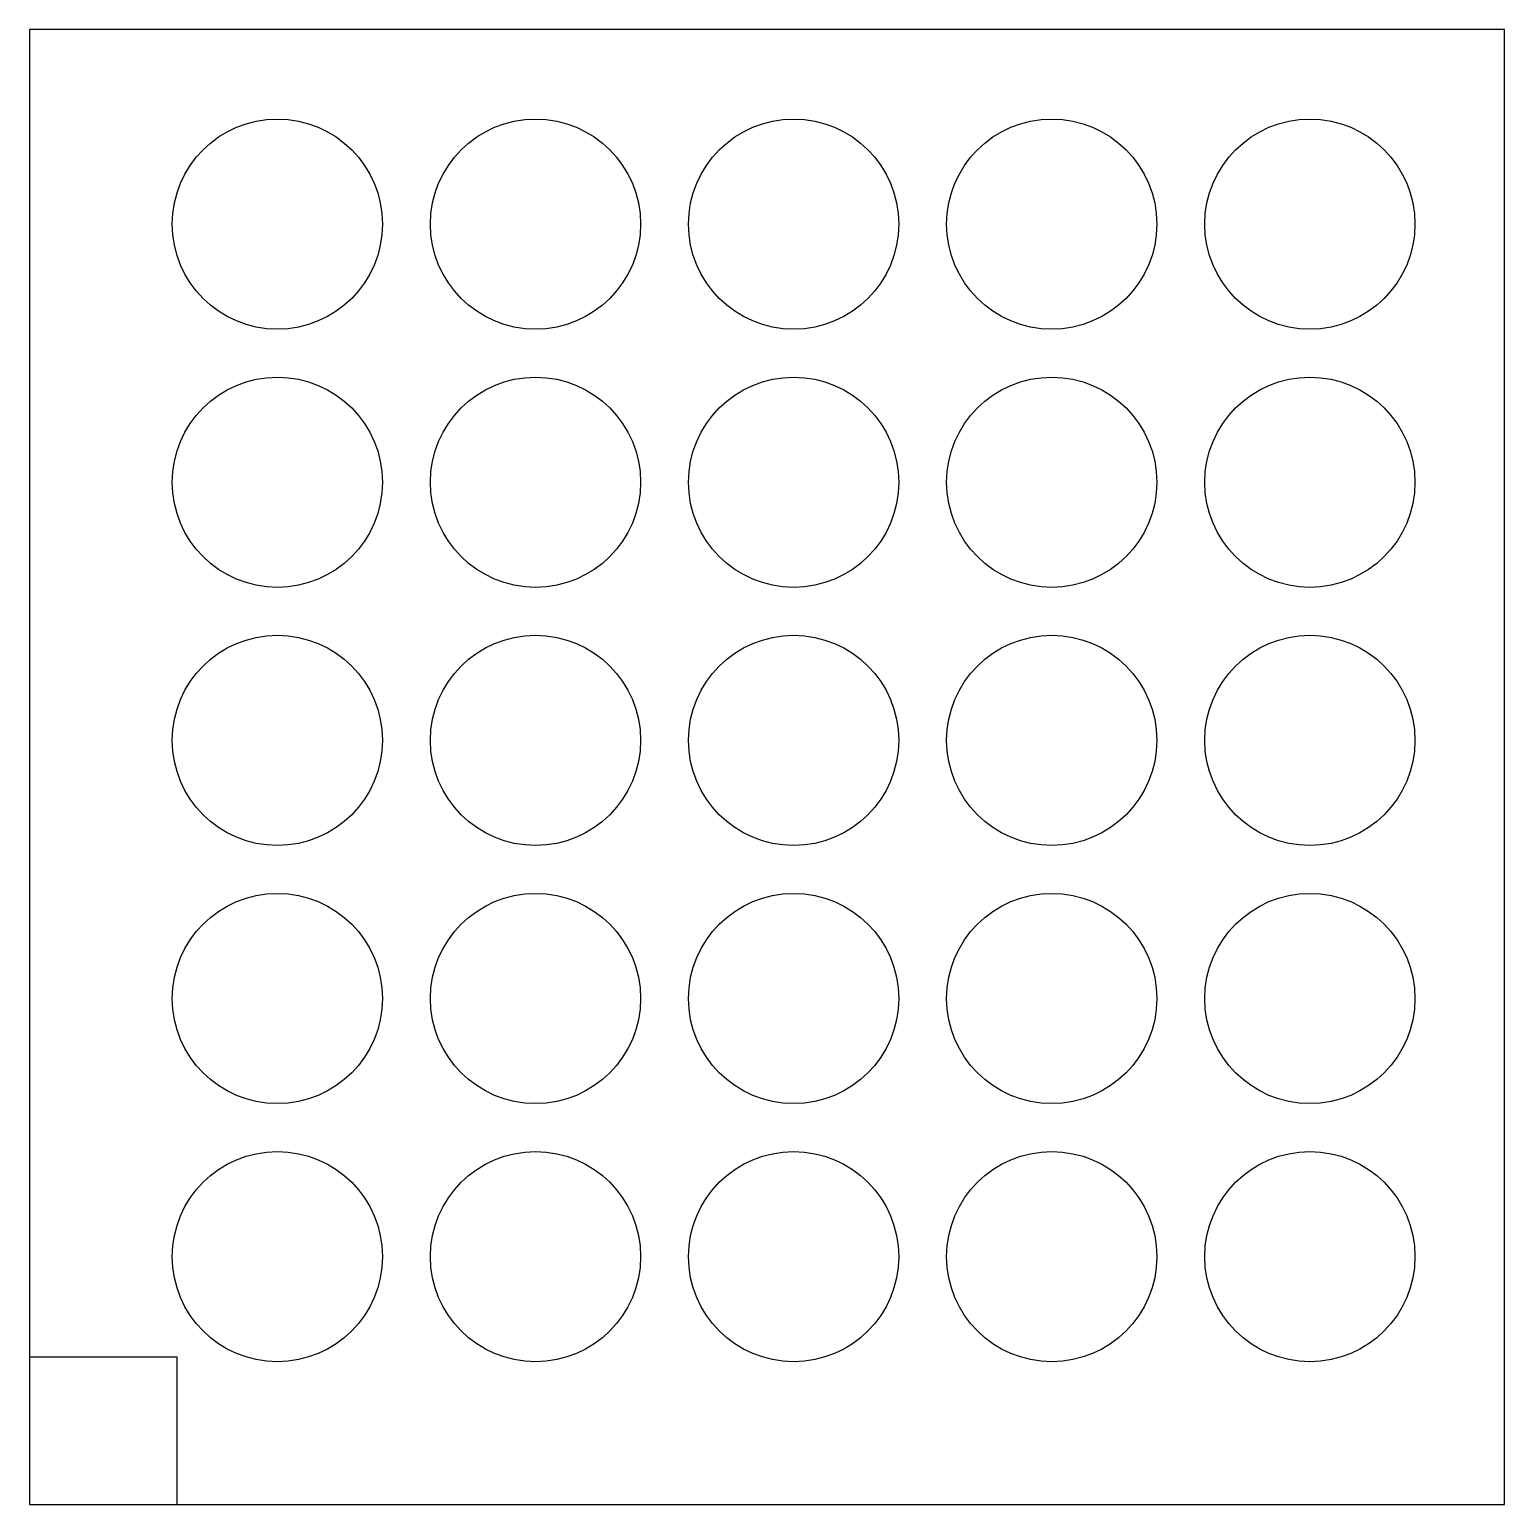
# Model space of a CAD drawing. Header units: millimetres. Extents: x 0 to 2, y 0 to 2.
import ezdxf

# ---------------------------------------------------------------- set-up
doc = ezdxf.new("R2010")
doc.units = ezdxf.units.MM

msp = doc.modelspace()

# ---------------------------------------------------------------- linework, layer by layer
for points in [[(0, 0), (2, 0), (2, 2), (0, 2)], [(0, 0), (0.2, 0), (0.2, 0.2), (0, 0.2)]]:
    msp.add_lwpolyline(points, close=True)
for centre in [(0.3361, 1.7361), (0.6861, 1.7361), (1.0361, 1.7361), (1.3861, 1.7361), (1.7361, 1.7361), (0.3361, 1.3861), (0.6861, 1.3861), (1.0361, 1.3861), (1.3861, 1.3861), (1.7361, 1.3861), (0.3361, 1.0361), (0.6861, 1.0361), (1.0361, 1.0361), (1.3861, 1.0361), (1.7361, 1.0361), (0.3361, 0.6861), (0.6861, 0.6861), (1.0361, 0.6861), (1.3861, 0.6861), (1.7361, 0.6861), (0.3361, 0.3361), (0.6861, 0.3361), (1.0361, 0.3361), (1.3861, 0.3361), (1.7361, 0.3361)]:
    msp.add_circle(centre, 0.1425)

doc.saveas('drawing.dxf')
